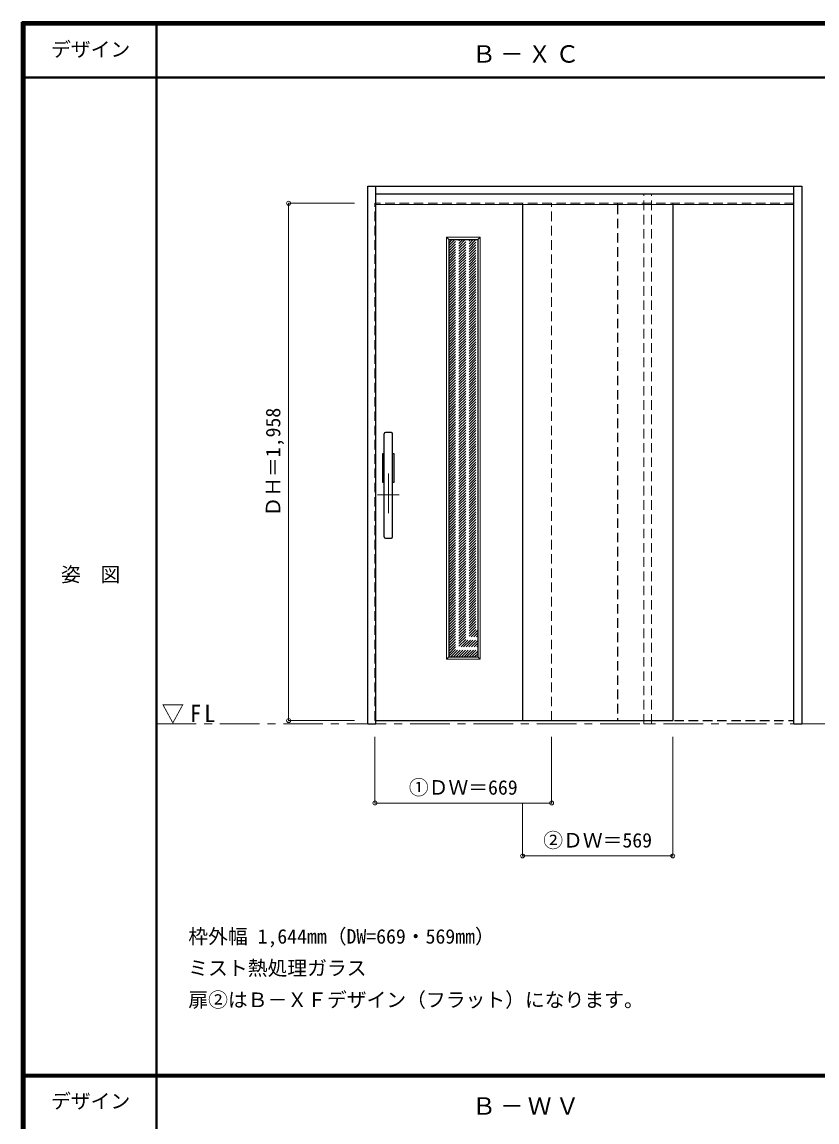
# Model space of a CAD drawing. Units: millimetres, scale not verified. Extents: x -6000 to 5700, y -4307 to 4260.
# Drawn here: x -6000 to -2989, y 12 to 4175 of the extents above; entities that cross this region are included whole.
import ezdxf
from ezdxf.enums import TextEntityAlignment as Align

# ---------------------------------------------------------------- set-up
doc = ezdxf.new("R2010")
doc.units = ezdxf.units.MM
doc.header["$LTSCALE"] = 30
doc.header["$PDMODE"] = 32
doc.header["$PDSIZE"] = 15
doc.linetypes.add('CHAIN1', pattern=[8, 5, -1, 1, -1])
doc.linetypes.add('DASHED1', pattern=[1.8, 1.2, -0.6])
for name, color, linetype, lineweight in [('0-1_通り芯', 4, 'CHAIN1', 9), ('0-2_扉', 4, 'DASHED1', 9), ('0-3_仕上げ', 3, 'Continuous', 25), ('0-4_枠', 3, 'Continuous', 25), ('0-7_取手GEK', 4, 'Continuous', 9), ('0-B_寸法', 7, 'Continuous', 9), ('0-C_ハッチ', 4, 'DASHED1', 9), ('0-D_ﾊﾞｰ引き手', 3, 'Continuous', 25), ('F-1_枠', 6, 'Continuous', 40), ('F-A_文字', 7, 'Continuous', 18)]:
    doc.layers.add(name, color=color, linetype=linetype, lineweight=lineweight)
doc.layers.add('0-A_文字', color=7, linetype='Continuous')
doc.styles.add('ＭＳ ゴシック', font='')
doc.styles.get('ＭＳ ゴシック').set_extended_font_data('MS Gothic')

msp = doc.modelspace()

# ---------------------------------------------------------------- linework, layer by layer
at = {"layer": '0-1_通り芯'}
for p, q in [((-4612, 2466.5), (-4612, 2304.5)), ((-4653, 2385.5), (-4571, 2385.5))]:
    msp.add_line(p, q, dxfattribs=at)
at = {"layer": '0-1_通り芯', "color": 7, "lineweight": 18}
msp.add_line((-5490, 1519.25), (5700, 1519.25), dxfattribs=at)
at = {"layer": '0-2_扉'}
for p, q in [((-3076, 3489.25), (-4663, 3489.25)), ((-4663, 1531.25), (-4663, 3489.25)), ((-4104, 3484.25), (-4104, 3489.25)), ((-3994, 1531.25), (-3994, 3489.25)), ((-3745, 3484.25), (-3745, 3489.25)), ((-3535, 3484.25), (-3535, 3489.25)), ((-4660, 1531.25), (-4663, 1531.25))]:
    msp.add_line(p, q, dxfattribs=at)
at = {"layer": '0-2_扉', "color": 3, "linetype": 'Continuous', "lineweight": 25}
for p, q in [((-4104, 3484.25), (-4104, 1531.25)), ((-3535, 3484.25), (-3535, 1531.25)), ((-4660, 1531.25), (-3535, 1531.25))]:
    msp.add_line(p, q, dxfattribs=at)
at = {"layer": '0-2_扉', "color": 3, "lineweight": 25}
for p, q in [((-3745, 3484.25), (-3745, 1531.25)), ((-3076, 1531.25), (-3076, 3489.25)), ((-3745, 1531.25), (-3076, 1531.25))]:
    msp.add_line(p, q, dxfattribs=at)
at = {"layer": '0-3_仕上げ', "color": 7, "lineweight": 18}
for p, q in [((-4392, 3360.25), (-4265, 3360.25)), ((-4392, 3360.25), (-4383, 3351.25)), ((-4274, 3351.25), (-4265, 3360.25)), ((-4265, 3360.25), (-4265, 1763.25)), ((-4392, 1763.25), (-4383, 1772.25)), ((-4274, 1772.25), (-4265, 1763.25))]:
    msp.add_line(p, q, dxfattribs=at)
at = {"layer": '0-3_仕上げ'}
for p, q in [((-4383, 3351.25), (-4383, 1772.25)), ((-4383, 1772.25), (-4274, 1772.25))]:
    msp.add_line(p, q, dxfattribs=at)
at = {"layer": '0-3_仕上げ', "color": 7, "lineweight": 18}
msp.add_lwpolyline([(-4392, 3360.25), (-4392, 1763.25), (-4265, 1763.25)], dxfattribs=at)
at = {"layer": '0-3_仕上げ'}
msp.add_lwpolyline([(-4383, 3351.25), (-4274, 3351.25), (-4274, 1772.25)], dxfattribs=at)
at = {"layer": '0-4_枠'}
for p, q in [((-4690, 1519.25), (-4690, 3554.25)), ((-4690, 3554.25), (-3046, 3554.25)), ((-4660, 1519.25), (-4660, 3554.25)), ((-3076, 1519.25), (-3076, 3554.25)), ((-3046, 3554.25), (-3046, 1519.25)), ((-4660, 3524.25), (-3076, 3524.25)), ((-4690, 1519.25), (-4660, 1519.25)), ((-3076, 1519.25), (-3046, 1519.25))]:
    msp.add_line(p, q, dxfattribs=at)
at = {"layer": '0-4_枠', "color": 4, "linetype": 'DASHED1', "lineweight": 9}
for p, q in [((-3645, 1519.25), (-3645, 3524.25)), ((-3615, 1519.25), (-3615, 3524.25)), ((-3645, 1519.25), (-3615, 1519.25))]:
    msp.add_line(p, q, dxfattribs=at)
at = {"layer": '0-7_取手GEK'}
msp.add_line((-4660, 3484.25), (-3076, 3484.25), dxfattribs=at)
at = {"layer": '0-B_寸法', "color": 4}
for p, q in [((-4990, 3489.25), (-4740, 3489.25)), ((-4990, 3489.25), (-4990, 1531.25)), ((-4990, 1531.25), (-4740, 1531.25)), ((-4663, 1219.25), (-4663, 1469.25)), ((-3535, 1019.25), (-3535, 1469.25)), ((-4104, 1019.25), (-4104, 1219.25)), ((-4104, 1019.25), (-3535, 1019.25))]:
    msp.add_line(p, q, dxfattribs=at)
msp.add_lwpolyline([(-4663, 1219.25), (-3994, 1219.25), (-3994, 1469.25)], dxfattribs=at)
at = {"layer": '0-B_寸法'}
for p in [(-4990, 3489.25), (-4990, 1531.25), (-4663, 1219.25), (-3994, 1219.25), (-4104, 1019.25), (-3535, 1019.25)]:
    msp.add_point(p, dxfattribs=at)
at = {"layer": '0-C_ハッチ'}
for p, q in [((-4383, 3249.41), (-4281.16, 3351.25)), ((-4383, 3259.31), (-4291.06, 3351.25)), ((-4383, 3269.2), (-4300.95, 3351.25)), ((-4383, 3279.1), (-4310.85, 3351.25)), ((-4383, 3289), (-4320.75, 3351.25)), ((-4383, 3298.9), (-4330.65, 3351.25)), ((-4383, 3308.8), (-4340.55, 3351.25)), ((-4383, 3318.7), (-4350.45, 3351.25)), ((-4383, 3328.6), (-4360.35, 3351.25)), ((-4383, 3338.5), (-4370.25, 3351.25)), ((-4383, 3348.4), (-4380.15, 3351.25)), ((-4383, 3239.51), (-4274, 3348.51)), ((-4383, 3229.61), (-4274, 3338.61)), ((-4383, 3219.71), (-4274, 3328.71)), ((-4383, 3209.81), (-4274, 3318.81)), ((-4383, 3199.91), (-4274, 3308.91)), ((-4383, 3190.01), (-4274, 3299.01)), ((-4383, 3180.11), (-4274, 3289.11)), ((-4383, 3170.21), (-4274, 3279.21)), ((-4383, 3160.31), (-4274, 3269.31)), ((-4383, 3150.41), (-4274, 3259.41)), ((-4383, 3140.51), (-4274, 3249.51)), ((-4383, 3130.61), (-4274, 3239.61)), ((-4383, 3120.71), (-4274, 3229.71)), ((-4383, 3110.81), (-4274, 3219.81)), ((-4383, 3100.91), (-4274, 3209.91)), ((-4383, 3091.01), (-4274, 3200.01)), ((-4383, 3081.11), (-4274, 3190.11)), ((-4383, 3071.21), (-4274, 3180.21)), ((-4383, 3061.32), (-4274, 3170.32)), ((-4383, 3051.42), (-4274, 3160.42)), ((-4383, 3041.52), (-4274, 3150.52)), ((-4383, 3031.62), (-4274, 3140.62)), ((-4383, 3021.72), (-4274, 3130.72)), ((-4383, 3011.82), (-4274, 3120.82)), ((-4383, 3001.92), (-4274, 3110.92)), ((-4383, 2992.02), (-4274, 3101.02)), ((-4383, 2982.12), (-4274, 3091.12)), ((-4383, 2972.22), (-4274, 3081.22)), ((-4383, 2962.32), (-4274, 3071.32)), ((-4383, 2952.42), (-4274, 3061.42)), ((-4383, 2942.52), (-4274, 3051.52)), ((-4383, 2932.62), (-4274, 3041.62)), ((-4383, 2922.72), (-4274, 3031.72)), ((-4383, 2912.82), (-4274, 3021.82)), ((-4383, 2902.92), (-4274, 3011.92)), ((-4383, 2893.02), (-4274, 3002.02)), ((-4383, 2883.12), (-4274, 2992.12)), ((-4383, 2873.22), (-4274, 2982.22)), ((-4383, 2863.33), (-4274, 2972.33)), ((-4383, 2853.43), (-4274, 2962.43)), ((-4383, 2843.53), (-4274, 2952.53)), ((-4383, 2833.63), (-4274, 2942.63)), ((-4383, 2823.73), (-4274, 2932.73)), ((-4383, 2813.83), (-4274, 2922.83)), ((-4383, 2803.93), (-4274, 2912.93)), ((-4383, 2794.03), (-4274, 2903.03)), ((-4383, 2784.13), (-4274, 2893.13)), ((-4383, 2774.23), (-4274, 2883.23)), ((-4383, 2764.33), (-4274, 2873.33)), ((-4383, 2754.43), (-4274, 2863.43)), ((-4383, 2744.53), (-4274, 2853.53)), ((-4383, 2734.63), (-4274, 2843.63)), ((-4383, 2724.73), (-4274, 2833.73)), ((-4383, 2714.83), (-4274, 2823.83)), ((-4383, 2704.93), (-4274, 2813.93)), ((-4383, 2695.03), (-4274, 2804.03)), ((-4383, 2685.13), (-4274, 2794.13)), ((-4383, 2675.24), (-4274, 2784.24)), ((-4383, 2665.34), (-4274, 2774.34)), ((-4383, 2655.44), (-4274, 2764.44)), ((-4383, 2645.54), (-4274, 2754.54)), ((-4383, 2635.64), (-4274, 2744.64)), ((-4383, 2625.74), (-4274, 2734.74)), ((-4383, 2615.84), (-4274, 2724.84)), ((-4383, 2605.94), (-4274, 2714.94)), ((-4383, 2596.04), (-4274, 2705.04)), ((-4383, 2586.14), (-4274, 2695.14)), ((-4383, 2576.24), (-4274, 2685.24)), ((-4383, 2566.34), (-4274, 2675.34)), ((-4383, 2556.44), (-4274, 2665.44)), ((-4383, 2546.54), (-4274, 2655.54)), ((-4383, 2536.64), (-4274, 2645.64)), ((-4383, 2526.74), (-4274, 2635.74)), ((-4383, 2516.84), (-4274, 2625.84)), ((-4383, 2506.94), (-4274, 2615.94)), ((-4383, 2497.04), (-4274, 2606.04)), ((-4383, 2487.14), (-4274, 2596.14)), ((-4383, 2477.25), (-4274, 2586.25)), ((-4383, 2467.35), (-4274, 2576.35)), ((-4383, 2457.45), (-4274, 2566.45)), ((-4383, 2447.55), (-4274, 2556.55)), ((-4383, 2437.65), (-4274, 2546.65)), ((-4383, 2427.75), (-4274, 2536.75)), ((-4383, 2417.85), (-4274, 2526.85)), ((-4383, 2407.95), (-4274, 2516.95)), ((-4383, 2398.05), (-4274, 2507.05)), ((-4383, 2388.15), (-4274, 2497.15)), ((-4383, 2378.25), (-4274, 2487.25)), ((-4383, 2368.35), (-4274, 2477.35)), ((-4383, 2358.45), (-4274, 2467.45)), ((-4383, 2348.55), (-4274, 2457.55)), ((-4383, 2338.65), (-4274, 2447.65)), ((-4383, 2328.75), (-4274, 2437.75)), ((-4383, 2318.85), (-4274, 2427.85)), ((-4383, 2308.95), (-4274, 2417.95)), ((-4383, 2299.05), (-4274, 2408.05)), ((-4383, 2289.15), (-4274, 2398.15)), ((-4383, 2279.26), (-4274, 2388.26)), ((-4383, 2269.36), (-4274, 2378.36)), ((-4383, 2259.46), (-4274, 2368.46)), ((-4383, 2249.56), (-4274, 2358.56)), ((-4383, 2239.66), (-4274, 2348.66)), ((-4383, 2229.76), (-4274, 2338.76)), ((-4383, 2219.86), (-4274, 2328.86)), ((-4383, 2209.96), (-4274, 2318.96)), ((-4383, 2200.06), (-4274, 2309.06)), ((-4383, 2190.16), (-4274, 2299.16)), ((-4383, 2180.26), (-4274, 2289.26)), ((-4383, 2170.36), (-4274, 2279.36)), ((-4383, 2160.46), (-4274, 2269.46)), ((-4383, 2150.56), (-4274, 2259.56)), ((-4383, 2140.66), (-4274, 2249.66)), ((-4383, 2130.76), (-4274, 2239.76)), ((-4383, 2120.86), (-4274, 2229.86)), ((-4383, 2110.96), (-4274, 2219.96)), ((-4383, 2101.06), (-4274, 2210.06)), ((-4383, 2091.16), (-4274, 2200.16)), ((-4383, 2081.27), (-4274, 2190.27)), ((-4383, 2071.37), (-4274, 2180.37)), ((-4383, 2061.47), (-4274, 2170.47)), ((-4383, 2051.57), (-4274, 2160.57)), ((-4383, 2041.67), (-4274, 2150.67)), ((-4383, 2031.77), (-4274, 2140.77)), ((-4383, 2021.87), (-4274, 2130.87)), ((-4383, 2011.97), (-4274, 2120.97)), ((-4383, 2002.07), (-4274, 2111.07)), ((-4383, 1992.17), (-4274, 2101.17)), ((-4383, 1982.27), (-4274, 2091.27)), ((-4383, 1972.37), (-4274, 2081.37)), ((-4383, 1962.47), (-4274, 2071.47)), ((-4383, 1952.57), (-4274, 2061.57)), ((-4383, 1942.67), (-4274, 2051.67)), ((-4383, 1932.77), (-4274, 2041.77)), ((-4383, 1922.87), (-4274, 2031.87)), ((-4383, 1912.97), (-4274, 2021.97)), ((-4383, 1903.07), (-4274, 2012.07)), ((-4383, 1893.17), (-4274, 2002.17)), ((-4383, 1883.28), (-4274, 1992.28)), ((-4383, 1873.38), (-4274, 1982.38)), ((-4383, 1863.48), (-4274, 1972.48)), ((-4383, 1853.58), (-4274, 1962.58)), ((-4383, 1843.68), (-4274, 1952.68)), ((-4383, 1833.78), (-4274, 1942.78)), ((-4383, 1823.88), (-4274, 1932.88)), ((-4383, 1813.98), (-4274, 1922.98)), ((-4383, 1804.08), (-4274, 1913.08)), ((-4383, 1794.18), (-4274, 1903.18)), ((-4383, 1784.28), (-4274, 1893.28)), ((-4383, 1774.38), (-4274, 1883.38)), ((-4375.23, 1772.25), (-4274, 1873.48)), ((-4365.33, 1772.25), (-4274, 1863.58)), ((-4355.43, 1772.25), (-4274, 1853.68)), ((-4345.53, 1772.25), (-4274, 1843.78)), ((-4335.63, 1772.25), (-4274, 1833.88)), ((-4325.73, 1772.25), (-4274, 1823.98)), ((-4315.83, 1772.25), (-4274, 1814.08)), ((-4305.94, 1772.25), (-4274, 1804.19)), ((-4296.04, 1772.25), (-4274, 1794.29)), ((-4286.14, 1772.25), (-4274, 1784.39))]:
    msp.add_line(p, q, dxfattribs=at)
at = {"layer": '0-D_ﾊﾞｰ引き手'}
for p, q in [((-4628, 2226.75), (-4628, 2616.75)), ((-4601, 2621.75), (-4623, 2621.75)), ((-4596, 2226.75), (-4596, 2616.75)), ((-4633, 2541.75), (-4628, 2541.75)), ((-4623, 2221.75), (-4601, 2221.75))]:
    msp.add_line(p, q, dxfattribs=at)
for points in [[(-4628, 2431.75), (-4633, 2431.75), (-4633, 2541.75)], [(-4596, 2541.75), (-4591, 2541.75), (-4591, 2431.75), (-4596, 2431.75)]]:
    msp.add_lwpolyline(points, dxfattribs=at)
for centre, start, end in [((-4623, 2616.75), 90, 180), ((-4601, 2616.75), 0, 90), ((-4623, 2226.75), 180, 270), ((-4601, 2226.75), 270, 0)]:
    msp.add_arc(centre, 5, start, end, dxfattribs=at)
at = {"layer": 'F-1_枠'}
for p, q in [((-6000, 4175), (5700, 4175)), ((-6000, 4175), (-6000, -4205)), ((-6000, 4170), (5700, 4170)), ((-6000, 4165), (5700, 4165)), ((-5995, 4175), (-5995, -4205)), ((-5990, 4175), (-5990, -4205)), ((-5490, 4175), (-5490, -3790)), ((-6000, 3965), (5700, 3965)), ((-5990, 190.5), (5690, 190.5)), ((-5990, 187.5), (5690, 187.5)), ((-5990, 184.5), (5690, 184.5))]:
    msp.add_line(p, q, dxfattribs=at)

# ---------------------------------------------------------------- texts
at = {"layer": '0-A_文字', "style": 'ＭＳ ゴシック'}
for s, p in [('枠外幅 1,644mm（DW=669・569mm）', (-5370, 670.5)), ('ミスト熱処理ガラス', (-5370, 550.5)), ('扉②はＢ－ＸＦデザイン（フラット）になります。', (-5370, 430.5))]:
    msp.add_text(s, height=54.99, dxfattribs=at).set_placement(p, align=Align.BOTTOM_LEFT)
at = {"layer": '0-A_文字', "char_height": 65.98, "attachment_point": 7, "style": 'ＭＳ ゴシック'}
for s, insert in [('\\T1.17;Ｂ－ＸＣ', (-4295, 4020)), ('\\T1.26;\\W0.95;▽FL', (-5471.25, 1519.25)), ('\\T1.17;Ｂ－ＷＶ', (-4295, 39.5))]:
    msp.add_mtext(s, dxfattribs=dict(at, insert=insert))
at = {"layer": '0-B_寸法', "style": 'ＭＳ ゴシック'}
msp.add_text('ＤＨ＝1,958', height=54.99, rotation=90, dxfattribs=at).set_placement((-5005, 2303), align=Align.BOTTOM_LEFT)
for s, p in [('①ＤＷ＝669', (-4534.75, 1234.25)), ('②ＤＷ＝569', (-4025.75, 1034.25))]:
    msp.add_text(s, height=54.99, dxfattribs=at).set_placement(p, align=Align.BOTTOM_LEFT)
at = {"layer": 'F-A_文字', "style": 'ＭＳ ゴシック'}
for s, p in [('デザイン', (-5890, 4027.5)), ('姿\u3000図', (-5852.5, 2040.25)), ('デザイン', (-5890, 47))]:
    msp.add_text(s, height=54.99, dxfattribs=at).set_placement(p, align=Align.BOTTOM_LEFT)

doc.saveas('drawing.dxf')
